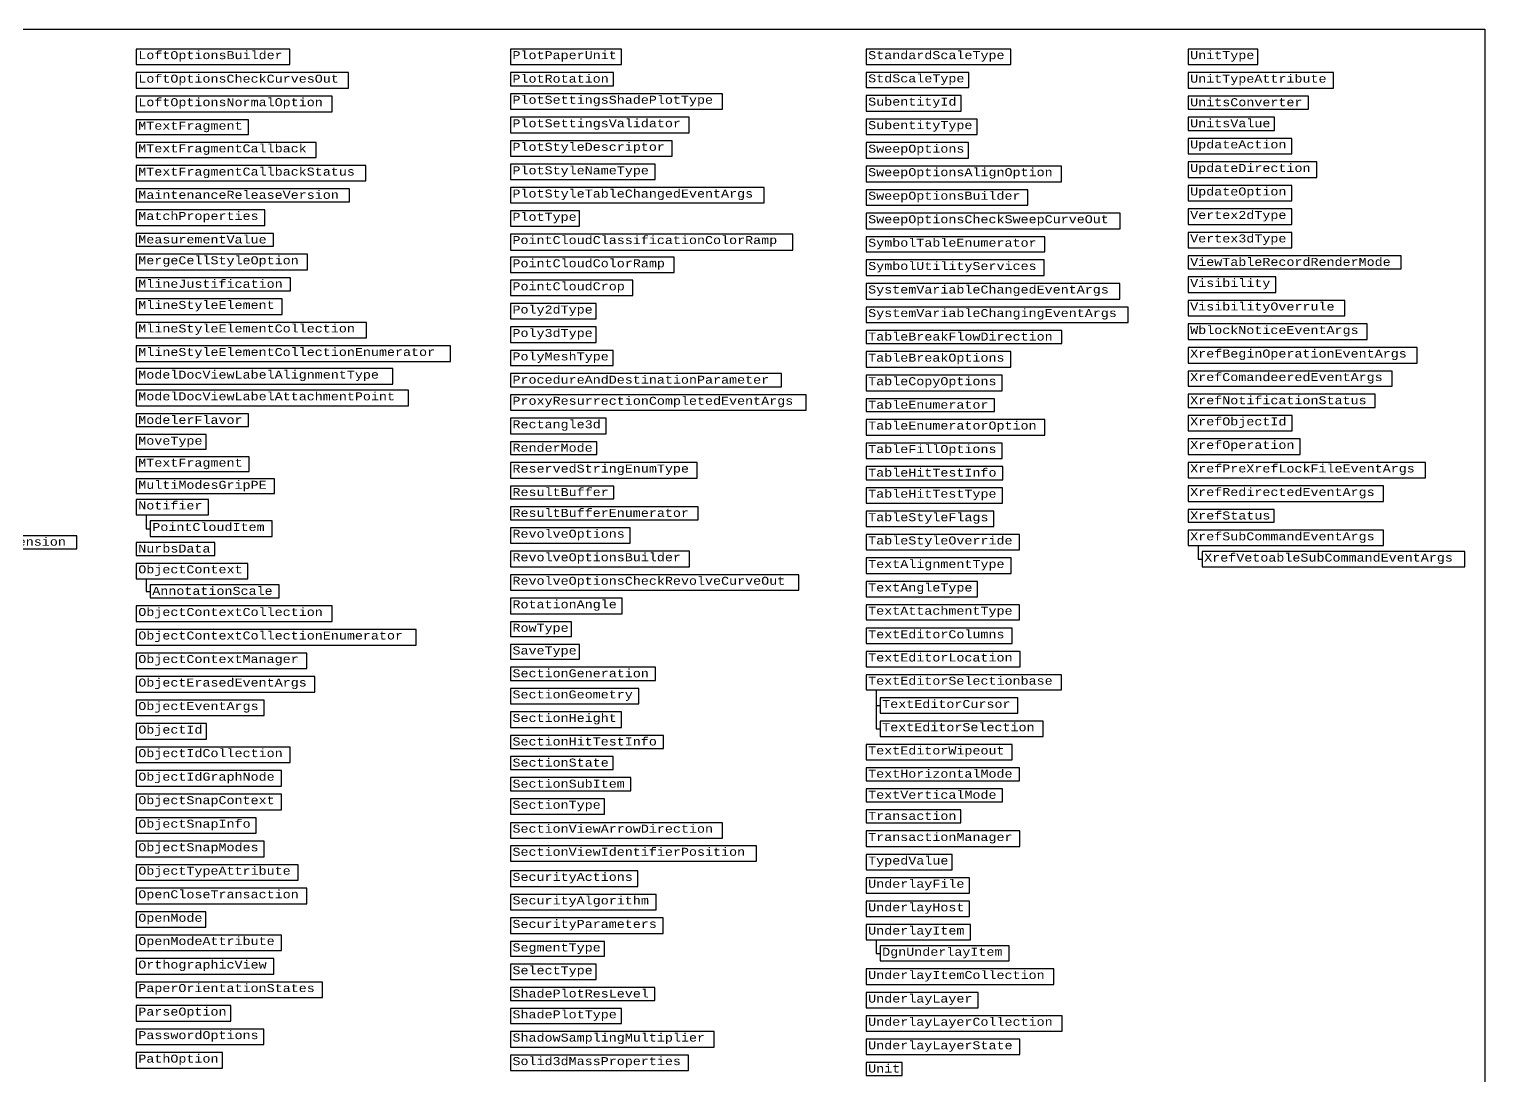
# Model space of a CAD drawing. Header units: inches. Extents: x 349 to 921, y -346 to 10.
# Drawn here: x 755.4 to 828.2, y -137.9 to -85.6 of the extents above; entities that cross this region are included whole.
import ezdxf

# ---------------------------------------------------------------- set-up
doc = ezdxf.new("R2010")
doc.units = ezdxf.units.IN
doc.header["$MEASUREMENT"] = 0
doc.layers.add('Managed classes', color=3, linetype='Continuous')
doc.layers.add('ObjectARX 2009 Managed classes', color=7, linetype='Continuous')
doc.styles.add('PureManaged', font='cour.ttf', dxfattribs={"height": 0.4})
doc.styles.get("Standard").update_dxf_attribs({"font": 'cour.ttf'})

msp = doc.modelspace()

# ---------------------------------------------------------------- linework, layer by layer
for p, q in [((761.26, -109.9), (761.26, -110.588)), ((761.26, -110.588), (761.46, -110.588)), ((813.824, -111.427), (813.824, -112.107)), ((813.824, -112.107), (814.024, -112.107)), ((761.26, -113.092), (761.26, -113.719)), ((761.26, -113.719), (761.46, -113.719)), ((797.733, -118.643), (797.733, -120.584)), ((797.733, -119.423), (797.933, -119.423)), ((797.733, -120.584), (797.933, -120.584)), ((797.733, -131.124), (797.733, -131.804)), ((797.733, -131.804), (797.933, -131.804))]:
    msp.add_line(p, q)
for points in [[(639.228, -85.623), (828.151, -85.623), (828.151, -152.038), (639.229, -152.038)], [(760.76, -86.623), (760.76, -87.398), (768.44, -87.398), (768.44, -86.623)], [(779.459, -86.623), (779.459, -87.398), (785.01, -87.398), (785.01, -86.623)], [(797.233, -86.623), (797.233, -87.384), (804.458, -87.384), (804.458, -86.623)], [(813.324, -86.623), (813.324, -87.398), (816.803, -87.398), (816.803, -86.623)], [(760.76, -87.798), (760.76, -88.574), (771.37, -88.574), (771.37, -87.798)], [(779.459, -87.798), (779.459, -88.453), (784.599, -88.453), (784.599, -87.798)], [(797.233, -87.784), (797.233, -88.545), (802.357, -88.545), (802.357, -87.784)], [(813.324, -87.798), (813.324, -88.574), (820.584, -88.574), (820.584, -87.798)], [(760.76, -88.974), (760.76, -89.749), (770.54, -89.749), (770.54, -88.974)], [(779.459, -88.853), (779.459, -89.628), (790.048, -89.628), (790.048, -88.853)], [(797.233, -88.945), (797.233, -89.72), (801.98, -89.72), (801.98, -88.945)], [(813.324, -88.974), (813.324, -89.628), (819.339, -89.628), (819.339, -88.974)], [(760.76, -90.149), (760.76, -90.881), (766.364, -90.881), (766.364, -90.149)], [(779.459, -90.028), (779.459, -90.804), (788.382, -90.804), (788.382, -90.028)], [(797.233, -90.12), (797.233, -90.896), (802.778, -90.896), (802.778, -90.12)], [(813.324, -90.028), (813.324, -90.683), (817.643, -90.683), (817.643, -90.028)], [(760.76, -91.281), (760.76, -92.042), (769.755, -92.042), (769.755, -91.281)], [(779.459, -91.204), (779.459, -91.979), (787.541, -91.979), (787.541, -91.204)], [(797.233, -91.296), (797.233, -92.071), (802.341, -92.071), (802.341, -91.296)], [(813.324, -91.083), (813.324, -91.859), (818.497, -91.859), (818.497, -91.083)], [(779.459, -92.379), (779.459, -93.14), (786.686, -93.14), (786.686, -92.379)], [(813.324, -92.259), (813.324, -93.034), (819.758, -93.034), (819.758, -92.259)], [(760.76, -92.442), (760.76, -93.203), (772.225, -93.203), (772.225, -92.442)], [(797.233, -92.471), (797.233, -93.247), (806.993, -93.247), (806.993, -92.471)], [(760.76, -93.603), (760.76, -94.258), (771.415, -94.258), (771.415, -93.603)], [(779.459, -93.54), (779.459, -94.301), (792.132, -94.301), (792.132, -93.54)], [(797.233, -93.647), (797.233, -94.422), (805.313, -94.422), (805.313, -93.647)], [(813.324, -93.434), (813.324, -94.209), (818.497, -94.209), (818.497, -93.434)], [(760.76, -94.658), (760.76, -95.433), (767.183, -95.433), (767.183, -94.658)], [(779.459, -94.701), (779.459, -95.462), (782.905, -95.462), (782.905, -94.701)], [(797.233, -94.822), (797.233, -95.597), (809.925, -95.597), (809.925, -94.822)], [(813.324, -94.609), (813.324, -95.381), (818.506, -95.381), (818.506, -94.609)], [(760.76, -95.833), (760.76, -96.474), (767.62, -96.474), (767.62, -95.833)], [(779.459, -95.862), (779.459, -96.667), (793.571, -96.667), (793.571, -95.862)], [(797.233, -95.997), (797.233, -96.758), (806.154, -96.758), (806.154, -95.997)], [(813.324, -95.781), (813.324, -96.552), (818.506, -96.552), (818.506, -95.781)], [(760.76, -96.874), (760.76, -97.649), (769.315, -97.649), (769.315, -96.874)], [(779.459, -97.023), (779.459, -97.784), (787.636, -97.784), (787.636, -97.023)], [(797.233, -97.158), (797.233, -97.934), (806.122, -97.934), (806.122, -97.158)], [(813.324, -96.952), (813.324, -97.607), (823.969, -97.607), (823.969, -96.952)], [(760.76, -98.049), (760.76, -98.704), (768.474, -98.704), (768.474, -98.049)], [(779.459, -98.173), (779.459, -98.934), (785.574, -98.934), (785.574, -98.173)], [(813.324, -98.007), (813.324, -98.782), (817.702, -98.782), (817.702, -98.007)], [(797.233, -98.334), (797.233, -99.109), (809.904, -99.109), (809.904, -98.334)], [(760.76, -99.104), (760.76, -99.879), (768.045, -99.879), (768.045, -99.104)], [(779.459, -99.334), (779.459, -100.106), (783.745, -100.106), (783.745, -99.334)], [(797.233, -99.509), (797.233, -100.285), (810.324, -100.285), (810.324, -99.509)], [(813.324, -99.182), (813.324, -99.957), (821.156, -99.957), (821.156, -99.182)], [(760.76, -100.279), (760.76, -101.054), (772.256, -101.054), (772.256, -100.279)], [(813.324, -100.357), (813.324, -101.133), (822.264, -101.133), (822.264, -100.357)], [(779.459, -100.506), (779.459, -101.277), (783.745, -101.277), (783.745, -100.506)], [(797.233, -100.685), (797.233, -101.339), (807.007, -101.339), (807.007, -100.685)], [(760.76, -101.454), (760.76, -102.23), (776.459, -102.23), (776.459, -101.454)], [(779.459, -101.677), (779.459, -102.438), (784.585, -102.438), (784.585, -101.677)], [(797.233, -101.739), (797.233, -102.515), (804.456, -102.515), (804.456, -101.739)], [(813.324, -101.533), (813.324, -102.308), (824.77, -102.308), (824.77, -101.533)], [(760.76, -102.586), (760.76, -103.362), (773.587, -103.362), (773.587, -102.586)], [(779.459, -102.838), (779.459, -103.493), (793.003, -103.493), (793.003, -102.838)], [(797.233, -102.915), (797.233, -103.69), (804.036, -103.69), (804.036, -102.915)], [(813.324, -102.708), (813.324, -103.469), (823.51, -103.469), (823.51, -102.708)], [(760.76, -103.67), (760.76, -104.445), (774.358, -104.445), (774.358, -103.67)], [(779.459, -103.893), (779.459, -104.668), (794.233, -104.668), (794.233, -103.893)], [(813.324, -103.869), (813.324, -104.524), (822.669, -104.524), (822.669, -103.869)], [(797.233, -104.09), (797.233, -104.73), (803.647, -104.73), (803.647, -104.09)], [(760.76, -104.846), (760.76, -105.486), (766.374, -105.486), (766.374, -104.846)], [(779.459, -105.068), (779.459, -105.839), (784.239, -105.839), (784.239, -105.068)], [(797.233, -105.13), (797.233, -105.906), (806.167, -105.906), (806.167, -105.13)], [(813.324, -104.924), (813.324, -105.699), (818.527, -105.699), (818.527, -104.924)], [(760.76, -105.886), (760.76, -106.618), (764.259, -106.618), (764.259, -105.886)], [(813.324, -106.099), (813.324, -106.875), (818.918, -106.875), (818.918, -106.099)], [(779.459, -106.239), (779.459, -106.88), (783.776, -106.88), (783.776, -106.239)], [(797.233, -106.306), (797.233, -107.081), (804.036, -107.081), (804.036, -106.306)], [(760.76, -106.988), (760.76, -107.72), (766.406, -107.72), (766.406, -106.988)], [(779.459, -107.28), (779.459, -108.055), (788.79, -108.055), (788.79, -107.28)], [(797.233, -107.481), (797.233, -108.136), (804.057, -108.136), (804.057, -107.481)], [(813.324, -107.275), (813.324, -108.05), (825.191, -108.05), (825.191, -107.275)], [(760.76, -108.093), (760.76, -108.825), (767.668, -108.825), (767.668, -108.093)], [(779.459, -108.455), (779.459, -109.095), (784.631, -109.095), (784.631, -108.455)], [(797.233, -108.536), (797.233, -109.311), (804.052, -109.311), (804.052, -108.536)], [(813.324, -108.45), (813.324, -109.225), (823.09, -109.225), (823.09, -108.45)], [(760.76, -109.125), (760.76, -109.9), (764.364, -109.9), (764.364, -109.125)], [(779.459, -109.495), (779.459, -110.136), (788.833, -110.136), (788.833, -109.495)], [(797.233, -109.711), (797.233, -110.472), (803.615, -110.472), (803.615, -109.711)], [(813.324, -109.625), (813.324, -110.266), (817.627, -110.266), (817.627, -109.625)], [(761.46, -110.2), (761.46, -110.976), (767.544, -110.976), (767.544, -110.2)], [(779.459, -110.536), (779.459, -111.311), (785.44, -111.311), (785.44, -110.536)], [(745.516, -110.935), (745.516, -111.59), (757.782, -111.59), (757.782, -110.935)], [(760.76, -111.276), (760.76, -111.916), (764.685, -111.916), (764.685, -111.276)], [(797.233, -110.872), (797.233, -111.648), (804.893, -111.648), (804.893, -110.872)], [(813.324, -110.666), (813.324, -111.427), (823.09, -111.427), (823.09, -110.666)], [(779.459, -111.711), (779.459, -112.487), (788.413, -112.487), (788.413, -111.711)], [(814.024, -111.727), (814.024, -112.488), (827.151, -112.488), (827.151, -111.727)], [(760.76, -112.316), (760.76, -113.092), (766.336, -113.092), (766.336, -112.316)], [(797.233, -112.048), (797.233, -112.823), (804.473, -112.823), (804.473, -112.048)], [(761.46, -113.392), (761.46, -114.046), (767.902, -114.046), (767.902, -113.392)], [(779.459, -112.887), (779.459, -113.662), (793.864, -113.662), (793.864, -112.887)], [(797.233, -113.223), (797.233, -113.984), (802.792, -113.984), (802.792, -113.223)], [(779.459, -114.062), (779.459, -114.837), (785.037, -114.837), (785.037, -114.062)], [(760.76, -114.446), (760.76, -115.222), (770.548, -115.222), (770.548, -114.446)], [(797.233, -114.384), (797.233, -115.145), (804.893, -115.145), (804.893, -114.384)], [(760.76, -115.622), (760.76, -116.397), (774.751, -116.397), (774.751, -115.622)], [(779.459, -115.237), (779.459, -115.969), (782.516, -115.969), (782.516, -115.237)], [(797.233, -115.559), (797.233, -116.32), (804.531, -116.32), (804.531, -115.559)], [(779.459, -116.369), (779.459, -117.11), (782.903, -117.11), (782.903, -116.369)], [(760.76, -116.797), (760.76, -117.572), (769.288, -117.572), (769.288, -116.797)], [(797.233, -116.72), (797.233, -117.481), (804.924, -117.481), (804.924, -116.72)], [(779.459, -117.51), (779.459, -118.165), (786.698, -118.165), (786.698, -117.51)], [(760.76, -117.972), (760.76, -118.748), (769.677, -118.748), (769.677, -117.972)], [(779.459, -118.565), (779.459, -119.341), (785.88, -119.341), (785.88, -118.565)], [(797.233, -117.881), (797.233, -118.643), (806.998, -118.643), (806.998, -117.881)], [(760.76, -119.148), (760.76, -119.923), (767.156, -119.923), (767.156, -119.148)], [(797.933, -119.043), (797.933, -119.804), (804.817, -119.804), (804.817, -119.043)], [(779.459, -119.741), (779.459, -120.516), (785.008, -120.516), (785.008, -119.741)], [(760.76, -120.323), (760.76, -121.099), (764.274, -121.099), (764.274, -120.323)], [(797.933, -120.204), (797.933, -120.965), (806.085, -120.965), (806.085, -120.204)], [(779.459, -120.916), (779.459, -121.571), (787.109, -121.571), (787.109, -120.916)], [(797.233, -121.365), (797.233, -122.126), (804.531, -122.126), (804.531, -121.365)], [(760.76, -121.499), (760.76, -122.274), (768.447, -122.274), (768.447, -121.499)], [(779.459, -121.971), (779.459, -122.625), (784.583, -122.625), (784.583, -121.971)], [(760.76, -122.674), (760.76, -123.449), (768.017, -123.449), (768.017, -122.674)], [(797.233, -122.526), (797.233, -123.18), (804.893, -123.18), (804.893, -122.526)], [(779.459, -123.025), (779.459, -123.68), (785.473, -123.68), (785.473, -123.025)], [(797.233, -123.58), (797.233, -124.235), (804.052, -124.235), (804.052, -123.58)], [(760.76, -123.849), (760.76, -124.625), (768.017, -124.625), (768.017, -123.849)], [(779.459, -124.08), (779.459, -124.855), (784.163, -124.855), (784.163, -124.08)], [(760.76, -125.025), (760.76, -125.8), (766.757, -125.8), (766.757, -125.025)], [(797.233, -124.635), (797.233, -125.29), (801.965, -125.29), (801.965, -124.635)], [(779.459, -125.274), (779.459, -126.049), (790.058, -126.049), (790.058, -125.274)], [(797.233, -125.69), (797.233, -126.465), (804.907, -126.465), (804.907, -125.69)], [(760.76, -126.2), (760.76, -126.975), (767.156, -126.975), (767.156, -126.2)], [(779.459, -126.429), (779.459, -127.205), (791.745, -127.205), (791.745, -126.429)], [(797.233, -126.865), (797.233, -127.626), (801.531, -127.626), (801.531, -126.865)], [(760.76, -127.375), (760.76, -128.151), (768.853, -128.151), (768.853, -127.375)], [(779.459, -127.682), (779.459, -128.457), (785.827, -128.457), (785.827, -127.682)], [(797.233, -128.026), (797.233, -128.801), (802.392, -128.801), (802.392, -128.026)], [(760.76, -128.551), (760.76, -129.326), (769.287, -129.326), (769.287, -128.551)], [(779.459, -128.857), (779.459, -129.633), (786.733, -129.633), (786.733, -128.857)], [(797.233, -129.201), (797.233, -129.963), (802.396, -129.963), (802.396, -129.201)], [(760.76, -129.726), (760.76, -130.487), (764.232, -130.487), (764.232, -129.726)], [(779.459, -130.033), (779.459, -130.808), (787.088, -130.808), (787.088, -130.033)], [(760.76, -130.887), (760.76, -131.663), (768.013, -131.663), (768.013, -130.887)], [(797.233, -130.363), (797.233, -131.124), (802.441, -131.124), (802.441, -130.363)], [(779.459, -131.208), (779.459, -131.949), (784.163, -131.949), (784.163, -131.208)], [(797.933, -131.424), (797.933, -132.185), (804.376, -132.185), (804.376, -131.424)], [(760.76, -132.063), (760.76, -132.838), (767.627, -132.838), (767.627, -132.063)], [(779.459, -132.349), (779.459, -133.11), (783.743, -133.11), (783.743, -132.349)], [(797.233, -132.585), (797.233, -133.36), (806.608, -133.36), (806.608, -132.585)], [(760.76, -133.238), (760.76, -134.013), (770.072, -134.013), (770.072, -133.238)], [(779.459, -133.51), (779.459, -134.151), (786.675, -134.151), (786.675, -133.51)], [(797.233, -133.76), (797.233, -134.521), (802.827, -134.521), (802.827, -133.76)], [(760.76, -134.413), (760.76, -135.189), (765.48, -135.189), (765.48, -134.413)], [(779.459, -134.551), (779.459, -135.312), (785.003, -135.312), (785.003, -134.551)], [(797.233, -134.921), (797.233, -135.696), (807.028, -135.696), (807.028, -134.921)], [(760.76, -135.589), (760.76, -136.364), (767.13, -136.364), (767.13, -135.589)], [(779.459, -135.712), (779.459, -136.487), (789.64, -136.487), (789.64, -135.712)], [(797.233, -136.096), (797.233, -136.857), (804.913, -136.857), (804.913, -136.096)], [(760.76, -136.764), (760.76, -137.54), (765.06, -137.54), (765.06, -136.764)], [(779.459, -136.887), (779.459, -137.662), (788.348, -137.662), (788.348, -136.887)], [(797.233, -137.257), (797.233, -137.912), (799.035, -137.912), (799.035, -137.257)]]:
    msp.add_lwpolyline(points, close=True)

# ---------------------------------------------------------------- texts
at = {"layer": 'Managed classes', "char_height": 0.4, "attachment_point": 1, "style": 'PureManaged'}
for s, insert in [('{\\Fcourier new;LoftOptionsBuilder}', (760.86, -86.723)), ('{\\Fcourier new;PlotPaperUnit}', (779.559, -86.723)), ('{\\Fcourier new;StandardScaleType}', (797.333, -86.723)), ('{\\Fcourier new;UnitType}', (813.424, -86.723)), ('{\\Fcourier new;LoftOptionsCheckCurvesOut}', (760.86, -87.898)), ('{\\Fcourier new;PlotRotation}', (779.559, -87.898)), ('{\\Fcourier new;StdScaleType}', (797.333, -87.884)), ('{\\Fcourier new;UnitTypeAttribute}', (813.424, -87.898)), ('{\\Fcourier new;LoftOptionsNormalOption}', (760.86, -89.074)), ('{\\Fcourier new;PlotSettingsShadePlotType}', (779.559, -88.953)), ('{\\Fcourier new;SubentityId}', (797.333, -89.045)), ('{\\Fcourier new;UnitsConverter}', (813.424, -89.074)), ('{\\Fcourier new;PlotSettingsValidator}', (779.559, -90.128)), ('{\\Fcourier new;SubentityType}', (797.333, -90.22)), ('{\\Fcourier new;UnitsValue}', (813.424, -90.128)), ('{\\Fcourier new;MTextFragment}', (760.86, -90.249)), ('{\\Fcourier new;MTextFragmentCallback}', (760.86, -91.381)), ('{\\Fcourier new;PlotStyleDescriptor}', (779.559, -91.304)), ('{\\Fcourier new;SweepOptions}', (797.333, -91.396)), ('{\\Fcourier new;UpdateAction}', (813.424, -91.183)), ('{\\Fcourier new;UpdateDirection}', (813.424, -92.359)), ('{\\Fcourier new;MTextFragmentCallbackStatus}', (760.86, -92.542)), ('{\\Fcourier new;PlotStyleNameType}', (779.559, -92.479)), ('{\\Fcourier new;SweepOptionsAlignOption}', (797.333, -92.571)), ('{\\Fcourier new;MaintenanceReleaseVersion}', (760.86, -93.703)), ('{\\Fcourier new;PlotStyleTableChangedEventArgs}', (779.559, -93.64)), ('{\\Fcourier new;SweepOptionsBuilder}', (797.333, -93.747)), ('{\\Fcourier new;UpdateOption}', (813.424, -93.534)), ('{\\Fcourier new;MatchProperties}', (760.86, -94.758)), ('{\\Fcourier new;PlotType}', (779.559, -94.801)), ('{\\Fcourier new;SweepOptionsCheckSweepCurveOut}', (797.333, -94.922)), ('{\\Fcourier new;Vertex2dType}', (813.424, -94.709)), ('{\\Fcourier new;MeasurementValue}', (760.86, -95.933)), ('{\\Fcourier new|c0;PointCloudClassificationColorRamp}', (779.559, -95.962)), ('{\\Fcourier new;Vertex3dType}', (813.424, -95.881)), ('{\\Fcourier new;SymbolTableEnumerator}', (797.333, -96.097)), ('{\\Fcourier new;MergeCellStyleOption}', (760.86, -96.974)), ('{\\Fcourier new|c0;PointCloudColorRamp}', (779.559, -97.123)), ('{\\Fcourier new;SymbolUtilityServices}', (797.333, -97.258)), ('{\\Fcourier new;ViewTableRecordRenderMode}', (813.424, -97.052)), ('{\\Fcourier new;MlineJustification}', (760.86, -98.149)), ('{\\Fcourier new;Visibility}', (813.424, -98.107)), ('{\\Fcourier new;SystemVariableChangedEventArgs}', (797.333, -98.434)), ('{\\Fcourier new;MlineStyleElement}', (760.86, -99.204)), ('{\\Fcourier new;Poly2dType}', (779.559, -99.434)), ('{\\Fcourier new;SystemVariableChangingEventArgs}', (797.333, -99.609)), ('{\\Fcourier new|c0;VisibilityOverrule}', (813.424, -99.282)), ('{\\Fcourier new;MlineStyleElementCollection}', (760.86, -100.379)), ('{\\Fcourier new;Poly3dType}', (779.559, -100.606)), ('{\\Fcourier new;TableBreakFlowDirection}', (797.333, -100.785)), ('{\\Fcourier new;WblockNoticeEventArgs}', (813.424, -100.457)), ('{\\Fcourier new;MlineStyleElementCollectionEnumerator}', (760.86, -101.554)), ('{\\Fcourier new;PolyMeshType}', (779.559, -101.777)), ('{\\Fcourier new;TableBreakOptions}', (797.333, -101.839)), ('{\\Fcourier new;XrefBeginOperationEventArgs}', (813.424, -101.633)), ('{\\Fcourier new|c0;ModelDocViewLabelAlignmentType}', (760.86, -102.686)), ('{\\Fcourier new;ProcedureAndDestinationParameter}', (779.559, -102.938)), ('{\\Fcourier new;TableCopyOptions}', (797.333, -103.015)), ('{\\Fcourier new;XrefComandeeredEventArgs}', (813.424, -102.808)), ('{\\Fcourier new|c0;ModelDocViewLabelAttachmentPoint}', (760.86, -103.77)), ('{\\Fcourier new;ProxyResurrectionCompletedEventArgs}', (779.559, -103.993)), ('{\\Fcourier new;XrefNotificationStatus}', (813.424, -103.969)), ('{\\Fcourier new;TableEnumerator}', (797.333, -104.19)), ('{\\Fcourier new;ModelerFlavor}', (760.86, -104.946)), ('{\\Fcourier new;Rectangle3d}', (779.559, -105.168)), ('{\\Fcourier new;TableEnumeratorOption}', (797.333, -105.23)), ('{\\Fcourier new;XrefObjectId}', (813.424, -105.024)), ('{\\Fcourier new;MoveType}', (760.86, -105.986)), ('{\\Fcourier new;XrefOperation}', (813.424, -106.199)), ('{\\Fcourier new;RenderMode}', (779.559, -106.339)), ('{\\Fcourier new;TableFillOptions}', (797.333, -106.406)), ('{\\Fcourier new|c0;MTextFragment}', (760.86, -107.088)), ('{\\Fcourier new|c0;ReservedStringEnumType}', (779.559, -107.38)), ('{\\Fcourier new;TableHitTestInfo}', (797.333, -107.581)), ('{\\Fcourier new;XrefPreXrefLockFileEventArgs}', (813.424, -107.375)), ('{\\Fcourier new|c0;MultiModesGripPE}', (760.86, -108.193)), ('{\\Fcourier new;ResultBuffer}', (779.559, -108.555)), ('{\\Fcourier new;TableHitTestType}', (797.333, -108.636)), ('{\\Fcourier new;XrefRedirectedEventArgs}', (813.424, -108.55)), ('{\\Fcourier new;ResultBufferEnumerator}', (779.559, -109.595)), ('{\\Fcourier new;TableStyleFlags}', (797.333, -109.811)), ('{\\Fcourier new;XrefStatus}', (813.424, -109.725)), ('{\\Fcourier new;InterferenceProtocolExtension}', (745.616, -111.035)), ('{\\Fcourier new;RevolveOptions}', (779.559, -110.636)), ('{\\Fcourier new;TableStyleOverride}', (797.333, -110.972)), ('{\\Fcourier new;XrefSubCommandEventArgs}', (813.424, -110.766)), ('{\\Fcourier new;NurbsData}', (760.86, -111.376)), ('{\\Fcourier new;RevolveOptionsBuilder}', (779.559, -111.811)), ('{\\Fcourier new;XrefVetoableSubCommandEventArgs}', (814.124, -111.827)), ('{\\Fcourier new;ObjectContext}', (760.86, -112.416)), ('{\\Fcourier new;TextAlignmentType}', (797.333, -112.148)), ('{\\Fcourier new;AnnotationScale}', (761.56, -113.492)), ('{\\Fcourier new;RevolveOptionsCheckRevolveCurveOut}', (779.559, -112.987)), ('{\\Fcourier new;TextAngleType}', (797.333, -113.323)), ('{\\Fcourier new;RotationAngle}', (779.559, -114.162)), ('{\\Fcourier new;ObjectContextCollection}', (760.86, -114.546)), ('{\\Fcourier new;TextAttachmentType}', (797.333, -114.484)), ('{\\Fcourier new;RowType}', (779.559, -115.337)), ('{\\Fcourier new|c0;TextEditorColumns}', (797.333, -115.659)), ('{\\Fcourier new;ObjectContextCollectionEnumerator}', (760.86, -115.722)), ('{\\Fcourier new;ObjectContextManager}', (760.86, -116.897)), ('{\\Fcourier new;SaveType}', (779.559, -116.469)), ('{\\Fcourier new|c0;TextEditorLocation}', (797.333, -116.82)), ('{\\Fcourier new;SectionGeneration}', (779.559, -117.61)), ('{\\Fcourier new;ObjectErasedEventArgs}', (760.86, -118.072)), ('{\\Fcourier new|c0;TextEditorSelectionbase}', (797.333, -117.981)), ('{\\Fcourier new;ObjectEventArgs}', (760.86, -119.248)), ('{\\Fcourier new;SectionGeometry}', (779.559, -118.665)), ('{\\Fcourier new|c0;TextEditorCursor}', (798.033, -119.143)), ('{\\Fcourier new;SectionHeight}', (779.559, -119.841)), ('{\\Fcourier new;ObjectId}', (760.86, -120.423)), ('{\\Fcourier new|c0;TextEditorSelection}', (798.033, -120.304)), ('{\\Fcourier new;SectionHitTestInfo}', (779.559, -121.016)), ('{\\Fcourier new|c0;TextEditorWipeout}', (797.333, -121.465)), ('{\\Fcourier new;ObjectIdCollection}', (760.86, -121.599)), ('{\\Fcourier new;SectionState}', (779.559, -122.071)), ('{\\Fcourier new|c0;ObjectIdGraphNode}', (760.86, -122.774)), ('{\\Fcourier new;TextHorizontalMode}', (797.333, -122.626)), ('{\\Fcourier new;SectionSubItem}', (779.559, -123.125)), ('{\\Fcourier new;TextVerticalMode}', (797.333, -123.68)), ('{\\Fcourier new;ObjectSnapContext}', (760.86, -123.949)), ('{\\Fcourier new;SectionType}', (779.559, -124.18)), ('{\\Fcourier new;ObjectSnapInfo}', (760.86, -125.125)), ('{\\Fcourier new;Transaction}', (797.333, -124.735)), ('{\\Fcourier new|c0;SectionViewArrowDirection}', (779.559, -125.374)), ('{\\Fcourier new;TransactionManager}', (797.333, -125.79)), ('{\\Fcourier new;ObjectSnapModes}', (760.86, -126.3)), ('{\\Fcourier new|c0;SectionViewIdentifierPosition}', (779.559, -126.529)), ('{\\Fcourier new;TypedValue}', (797.333, -126.965)), ('{\\Fcourier new;ObjectTypeAttribute}', (760.86, -127.475)), ('{\\Fcourier new;SecurityActions}', (779.559, -127.782)), ('{\\Fcourier new;UnderlayFile}', (797.333, -128.126)), ('{\\Fcourier new;SecurityAlgorithm}', (779.559, -128.957)), ('{\\Fcourier new;UnderlayHost}', (797.333, -129.301)), ('{\\Fcourier new;OpenMode}', (760.86, -129.826)), ('{\\Fcourier new;SecurityParameters}', (779.559, -130.133)), ('{\\Fcourier new;UnderlayItem}', (797.333, -130.463)), ('{\\Fcourier new;OpenModeAttribute}', (760.86, -130.987)), ('{\\Fcourier new;SegmentType}', (779.559, -131.308)), ('{\\Fcourier new;DgnUnderlayItem}', (798.033, -131.524)), ('{\\Fcourier new;OrthographicView}', (760.86, -132.163)), ('{\\Fcourier new;SelectType}', (779.559, -132.449)), ('{\\Fcourier new;UnderlayItemCollection}', (797.333, -132.685)), ('{\\Fcourier new;PaperOrientationStates}', (760.86, -133.338)), ('{\\Fcourier new;ShadePlotResLevel}', (779.559, -133.61)), ('{\\Fcourier new;UnderlayLayer}', (797.333, -133.86)), ('{\\Fcourier new;ParseOption}', (760.86, -134.513)), ('{\\Fcourier new;ShadePlotType}', (779.559, -134.651)), ('{\\Fcourier new;UnderlayLayerCollection}', (797.333, -135.021)), ('{\\Fcourier new;PasswordOptions}', (760.86, -135.689)), ('{\\Fcourier new;ShadowSamplingMultiplier}', (779.559, -135.812)), ('{\\Fcourier new;UnderlayLayerState}', (797.333, -136.196)), ('{\\Fcourier new;PathOption}', (760.86, -136.864)), ('{\\Fcourier new;Solid3dMassProperties}', (779.559, -136.987)), ('{\\Fcourier new;Unit}', (797.333, -137.357))]:
    msp.add_mtext(s, dxfattribs=dict(at, insert=insert))
at = {"layer": 'Managed classes', "color": 6, "char_height": 0.4, "attachment_point": 1, "style": 'PureManaged'}
for s, insert in [('{\\Fcourier new|c0;PointCloudCrop}', (779.559, -98.273)), ('{\\Fcourier new|c0;Notifier}', (760.86, -109.225)), ('{\\Fcourier new|c0;PointCloudItem}', (761.56, -110.3))]:
    msp.add_mtext(s, dxfattribs=dict(at, insert=insert))
at = {"layer": 'ObjectARX 2009 Managed classes', "color": 3, "insert": (760.86, -128.651), "char_height": 0.4, "attachment_point": 1}
msp.add_mtext('{\\Fcourier new;OpenCloseTransaction}', dxfattribs=at)

doc.saveas('drawing.dxf')
